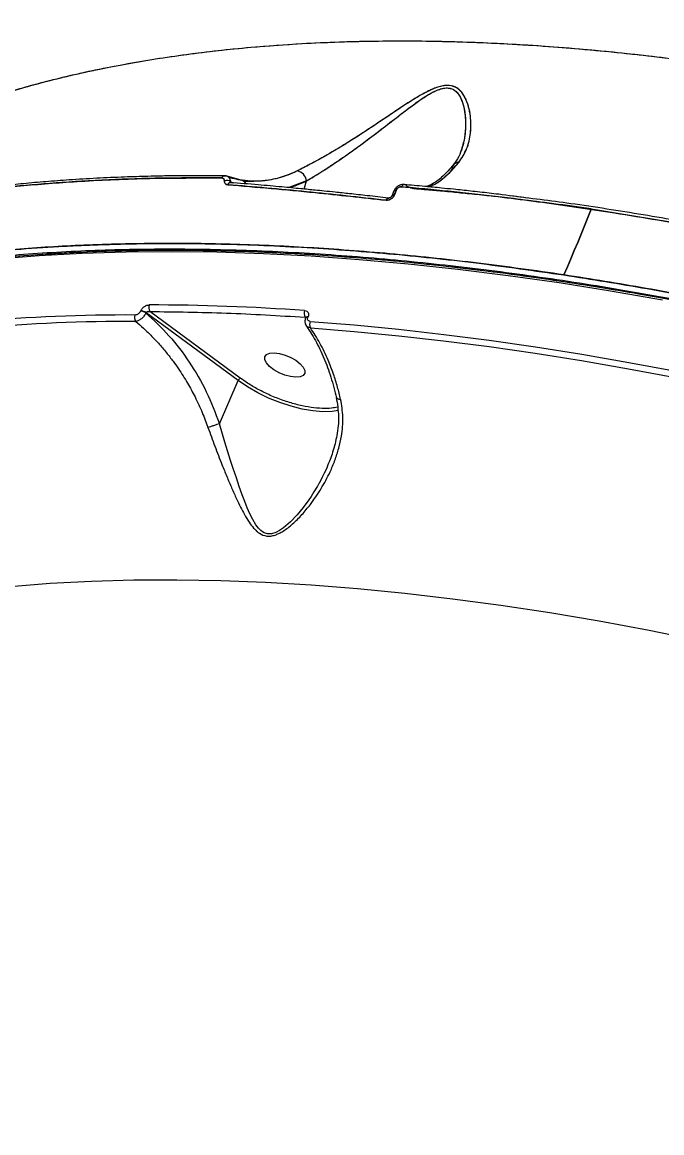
# Model space of a CAD drawing. Header units: millimetres. Extents: x -6234 to 7498, y -6127 to 5103.
# Drawn here: x 4406.2 to 4539.4, y -201.5 to 29.8 of the extents above; entities that cross this region are included whole.
import ezdxf

# ---------------------------------------------------------------- set-up
doc = ezdxf.new("R2010")
doc.units = ezdxf.units.MM
for name, color, linetype in [('DIKOM_ОБЪЕКТ', 7, 'Continuous'), ('DIKOM_РАЗМЕР_ЗОНА', 7, 'Continuous'), ('DIKOM_РАЗМЕР_ОБЪЕКТА', 7, 'Continuous')]:
    doc.layers.add(name, color=color, linetype=linetype)
doc.styles.add('style1', font='arial.ttf', dxfattribs={"width": 0.8})
doc.dimstyles.new('1-50', dxfattribs={"dimtxt": 300, "dimasz": 200, "dimexe": 100, "dimexo": 0, "dimgap": 100, "dimtad": 1, "dimtxsty": 'style1', "dimcen": 200, "dimclrd": 7, "dimclre": 7, "dimclrt": 7, "dimadec": 1, "dimazin": 2, "dimtfac": 1, "dimtmove": 0, "dimatfit": 2, "dimfxl": 0, "dimlwd": 25, "dimlwe": 18, "dimarcsym": 0})

# ---------------------------------------------------------------- blocks, each defined once
blk = doc.blocks.new('*D10')
at = {"layer": 'Defpoints', "color": 0, "transparency": 16777216}
for p in [(5627.97, 903.07), (-3229.39, -1461.51), (5627.97, -5097.58)]:
    blk.add_point(p, dxfattribs=at)
at = {"layer": 'DIKOM_РАЗМЕР_ОБЪЕКТА', "color": 7, "lineweight": 18, "transparency": 16777216}
for p, q in [((5627.97, 903.07), (5627.97, -5197.58)), ((-3229.39, -1461.51), (-3229.39, -5197.58))]:
    blk.add_line(p, q, dxfattribs=at)
at = {"layer": 'DIKOM_РАЗМЕР_ОБЪЕКТА', "color": 7, "lineweight": 25, "transparency": 16777216}
blk.add_line((-3029.39, -5097.58), (5427.97, -5097.58), dxfattribs=at)
at = {"layer": 'DIKOM_РАЗМЕР_ОБЪЕКТА', "color": 7, "transparency": 16777216}
for points in [[(-3029.39, -5064.25), (-3029.39, -5130.92), (-3229.39, -5097.58)], [(5427.97, -5064.25), (5427.97, -5130.92), (5627.97, -5097.58)]]:
    blk.add_solid(points, dxfattribs=at)
at = {"layer": 'DIKOM_РАЗМЕР_ОБЪЕКТА', "color": 7, "lineweight": 40, "transparency": 16777216, "insert": (1488.3, -4844.41), "char_height": 300, "attachment_point": 5, "style": 'style1'}
blk.add_mtext('8850', dxfattribs=at)
blk = doc.blocks.new('*D13')
at = {"layer": 'Defpoints', "color": 0, "transparency": 16777216}
for p in [(7498.07, 1778.2), (-5229.39, -1831.36), (7498.07, -6026.74)]:
    blk.add_point(p, dxfattribs=at)
at = {"layer": 'DIKOM_РАЗМЕР_ЗОНА', "color": 7, "lineweight": 18, "transparency": 16777216}
for p, q in [((7498.07, 1778.2), (7498.07, -6126.74)), ((-5229.39, -1831.36), (-5229.39, -6126.74))]:
    blk.add_line(p, q, dxfattribs=at)
at = {"layer": 'DIKOM_РАЗМЕР_ЗОНА', "color": 7, "lineweight": 25, "transparency": 16777216}
blk.add_line((-5029.39, -6026.74), (7298.07, -6026.74), dxfattribs=at)
at = {"layer": 'DIKOM_РАЗМЕР_ЗОНА', "color": 7, "transparency": 16777216}
for points in [[(-5029.39, -5993.4), (-5029.39, -6060.07), (-5229.39, -6026.74)], [(7298.07, -5993.4), (7298.07, -6060.07), (7498.07, -6026.74)]]:
    blk.add_solid(points, dxfattribs=at)
at = {"layer": 'DIKOM_РАЗМЕР_ЗОНА', "color": 7, "transparency": 16777216, "insert": (1560.69, -5773.56), "char_height": 300, "attachment_point": 5, "style": 'style1'}
blk.add_mtext('12750', dxfattribs=at)

msp = doc.modelspace()

# ---------------------------------------------------------------- linework, layer by layer
at = {"layer": 'DIKOM_ОБЪЕКТ', "color": 7, "linetype": 'Continuous', "lineweight": 15}
for p, q in [((4497.677, 2.923), (4497.685, 2.953)), ((4497.939, 3.885), (4497.94, 3.886)), ((4497.003, 0.451), (4497.099, 0.805)), ((4448.906, -2.264), (4448.306, -2.151)), ((4452.013, -3.129), (4448.908, -2.246)), ((4449.529, -3.305), (4449.718, -3.303)), ((4449.67, -3.399), (4450.064, -3.613)), ((4449.67, -3.399), (4450.133, -3.645)), ((4454.496, -3.312), (4452.013, -3.129)), ((4452.33, -3.308), (4454.469, -3.318)), ((4465.406, -3.238), (4461.609, -4.67)), ((4464.942, -4.938), (4465.406, -3.238)), ((4486.803, -4.099), (4485.821, -4.002)), ((4483.587, -5.421), (4483.271, -6.286)), ((4484.09, -5.236), (4483.774, -6.1)), ((4488.69, -4.811), (4488.466, -4.837)), ((4491.015, -5.083), (4491.111, -5.032)), ((4491.116, -5.032), (4491.045, -5.085)), ((4494.468, -5.39), (4494.465, -5.399)), ((4495.381, -5.493), (4495.386, -5.475)), ((4430.88, -30.351), (4430.908, -30.285)), ((4432.013, -30.68), (4431.984, -30.746)), ((4451.18, -44.813), (4432.013, -30.68)), ((4451.649, -44.316), (4432.829, -30.439)), ((4465.135, -31.617), (4465.255, -31.762)), ((4465.274, -31.718), (4465.254, -31.763)), ((4465.732, -31.599), (4465.752, -31.554)), ((4447.289, -53.799), (4451.18, -44.813)), ((4447.288, -53.801), (4447.289, -53.799))]:
    msp.add_line(p, q, dxfattribs=at)
at = {"layer": 'DIKOM_ОБЪЕКТ', "color": 7, "linetype": 'Continuous', "lineweight": 15, "flags": 128}
for points in [[(4448.457, -2.173), (4448.362, -2.152), (4448.267, -2.155), (4448.172, -2.181), (4448.081, -2.23), (4447.996, -2.3), (4447.918, -2.391), (4447.85, -2.499), (4447.792, -2.623)], [(4447.792, -2.623), (4447.85, -2.499), (4447.918, -2.391), (4447.996, -2.3), (4448.081, -2.23), (4448.172, -2.181), (4448.267, -2.155), (4448.362, -2.152), (4448.457, -2.173)], [(4449.029, -4.027), (4449.101, -3.893), (4449.185, -3.777), (4449.279, -3.684), (4449.381, -3.615), (4449.488, -3.574), (4449.597, -3.559), (4449.704, -3.574), (4449.807, -3.616)], [(4485.214, -4.456), (4485.27, -4.333), (4485.336, -4.224), (4485.409, -4.133), (4485.488, -4.062), (4485.57, -4.012), (4485.655, -3.985), (4485.739, -3.982), (4485.821, -4.002)], [(4485.821, -4.002), (4485.739, -3.982), (4485.655, -3.985), (4485.57, -4.012), (4485.488, -4.062), (4485.409, -4.133), (4485.336, -4.224), (4485.27, -4.333), (4485.214, -4.456)], [(4482.009, -7.257), (4482.077, -7.124), (4482.155, -7.01), (4482.241, -6.917), (4482.332, -6.849), (4482.427, -6.807), (4482.523, -6.792), (4482.593, -6.799)], [(4483.271, -6.286), (4483.298, -6.234), (4483.353, -6.182), (4483.43, -6.142), (4483.528, -6.114), (4483.643, -6.1), (4483.774, -6.1)], [(4483.774, -6.1), (4483.643, -6.1), (4483.528, -6.114), (4483.43, -6.142), (4483.353, -6.182), (4483.298, -6.234), (4483.271, -6.286)], [(4484.09, -5.236), (4483.959, -5.236), (4483.844, -5.25), (4483.746, -5.277), (4483.669, -5.318), (4483.615, -5.369), (4483.587, -5.421)], [(4483.588, -5.421), (4483.615, -5.369), (4483.669, -5.318), (4483.746, -5.277), (4483.844, -5.25), (4483.959, -5.236), (4484.09, -5.236)], [(4519.061, -22.813), (4519.786, -21.125), (4520.507, -19.431), (4521.224, -17.731), (4521.938, -16.026), (4522.647, -14.314), (4523.353, -12.596), (4524.055, -10.873), (4524.754, -9.143)], [(4524.754, -9.143), (4524.055, -10.873), (4523.353, -12.596), (4522.647, -14.314), (4521.938, -16.026), (4521.224, -17.731), (4520.507, -19.431), (4519.786, -21.125), (4519.061, -22.813)], [(4400.976, -19.428), (4409.738, -18.749), (4418.707, -18.269), (4427.876, -17.988), (4437.237, -17.906), (4446.781, -18.025), (4456.502, -18.343), (4466.391, -18.861), (4476.439, -19.577), (4486.638, -20.492), (4496.98, -21.605), (4507.455, -22.914), (4518.055, -24.418), (4528.772, -26.117), (4539.595, -28.009)], [(4465.732, -31.599), (4465.577, -31.599), (4465.446, -31.621), (4465.344, -31.664), (4465.275, -31.728), (4465.254, -31.764)], [(4466.202, -32.488), (4475.356, -33.226), (4484.629, -34.127), (4494.017, -35.188), (4503.512, -36.41), (4513.108, -37.792), (4522.797, -39.332), (4532.575, -41.03), (4542.433, -42.885)], [(4466.251, -33.831), (4475.384, -34.568), (4484.638, -35.467), (4494.004, -36.526), (4503.479, -37.745), (4513.053, -39.124), (4522.722, -40.661), (4532.478, -42.355), (4542.314, -44.205)], [(4464.132, -41.301), (4464.771, -42.024), (4465.1, -42.712), (4465.092, -43.308), (4464.746, -43.766), (4464.093, -44.047), (4463.183, -44.128), (4462.092, -44.004), (4460.907, -43.685), (4459.723, -43.195), (4458.639, -42.576), (4457.741, -41.876), (4457.101, -41.153), (4456.772, -40.465), (4456.78, -39.869), (4457.125, -39.411), (4457.779, -39.13), (4458.689, -39.048), (4459.78, -39.172), (4460.966, -39.492), (4462.148, -39.982), (4463.233, -40.601), (4464.132, -41.301)], [(4472.047, -51.076), (4470.767, -51.259), (4468.863, -51.311), (4466.77, -51.146), (4464.536, -50.767), (4462.214, -50.183), (4459.858, -49.408), (4457.524, -48.459), (4455.264, -47.36), (4453.133, -46.135), (4451.18, -44.813)], [(4469.749, -62.751), (4469.715, -62.836), (4469.441, -63.45), (4469.133, -64.108), (4468.789, -64.808), (4468.406, -65.549), (4467.981, -66.33), (4467.947, -66.391), (4467.694, -66.835), (4466.984, -68.018), (4466.397, -68.934), (4465.902, -69.665), (4464.73, -71.265), (4463.471, -72.792), (4462.111, -74.222), (4460.642, -75.486), (4459.796, -76.054), (4459.019, -76.447), (4458.138, -76.705), (4457.33, -76.721), (4456.613, -76.509), (4456.268, -76.318), (4455.931, -76.07), (4455.41, -75.554), (4454.89, -74.876), (4454.23, -73.779), (4453.635, -72.579), (4453.082, -71.308), (4452.555, -69.983), (4452.036, -68.591), (4451.423, -66.863), (4450.821, -65.098), (4450.18, -63.16), (4449.629, -61.454), (4448.441, -57.666), (4447.288, -53.801), (4447.288, -53.801)], [(4547.336, -99.014), (4536.833, -96.889), (4526.422, -94.955), (4516.112, -93.213), (4505.913, -91.666), (4495.834, -90.314), (4485.886, -89.159), (4476.076, -88.203), (4466.415, -87.445), (4456.911, -86.888), (4447.573, -86.53), (4438.41, -86.373), (4429.43, -86.416), (4420.641, -86.661), (4412.053, -87.105), (4403.672, -87.75)]]:
    msp.add_lwpolyline(points, dxfattribs=at)
at = {"layer": 'DIKOM_ОБЪЕКТ', "color": 7, "linetype": 'Continuous', "lineweight": 15}
for centre, radius, start, end in [((4497.143, -0.783), 1.421, 89.03105, 180.35109), ((4497.161, -0.834), 1.472, 89.78828, 141.20786), ((4463.161, -3.395), 2.251, 4.01755, 82.40284), ((4448.814, -4.529), 1.418, 52.85063, 110.48505), ((4449.618, -4.177), 0.607, 80.06425, 165.68081), ((4451.559, -4.508), 1.444, 28.15659, 87.12579), ((4451.561, -4.501), 1.439, 27.65983, 84.16184), ((4482.614, -7.422), 0.627, 93.07069, 164.75766), ((4433.932, -29.606), 1.383, 156.25244, 217.05318), ((4430.909, -521.913), 492.867, 86.02792, 89.79565), ((4427.778, -378.512), 347.356, 89.67727, 100.60466), ((4431.024, -31.716), 1.404, 156.70309, 214.30108), ((4430.779, -32.374), 2.025, 53.47495, 87.14378), ((4430.808, -32.307), 2.025, 53.46694, 87.14394), ((4466.403, -30.843), 1.486, 155.62586, 211.39622), ((4465.637, -31.997), 0.458, 75.47988, 142.44976), ((4427.911, -379.073), 346.572, 89.67706, 100.60503), ((4467.604, -33.109), 1.534, 156.10784, 208.09938)]:
    msp.add_arc(centre, radius, start, end, dxfattribs=at)
for points, knots in [([(4346.549, -16.048), (4346.816, -15.78), (4347.862, -14.733), (4349.825, -12.933), (4352.48, -10.624), (4355.158, -8.465), (4357.495, -6.697), (4359.456, -5.282), (4361.251, -4.036), (4363.275, -2.689), (4365.594, -1.216), (4368.1, 0.294), (4370.542, 1.69), (4372.253, 2.623), (4373.248, 3.153), (4373.676, 3.378), (4374.068, 3.583), (4374.426, 3.769), (4374.747, 3.935), (4376.355, 4.759), (4379.179, 6.144), (4383.285, 8.005), (4387.425, 9.745), (4391.661, 11.392), (4396.134, 12.995), (4400.252, 14.353), (4404.041, 15.511), (4407.344, 16.459), (4410.619, 17.342), (4413.861, 18.162), (4417.067, 18.923), (4420.232, 19.627), (4425.528, 20.729), (4432.998, 22.081), (4442.74, 23.473), (4452.741, 24.562), (4463.041, 25.346), (4473.687, 25.821), (4485.276, 25.999), (4497.877, 25.802), (4511.655, 25.144), (4525.735, 24.031), (4540.134, 22.496), (4549.985, 21.09), (4554.894, 20.39)], [0, 0, 0, 0, 0.0073531, 0.0288025, 0.0510937, 0.0742268, 0.0932343, 0.1052854, 0.118507, 0.1328984, 0.1490298, 0.1674192, 0.1843827, 0.1979272, 0.2009094, 0.2036576, 0.206171, 0.2084501, 0.2104948, 0.2123048, 0.2390755, 0.2632245, 0.2865216, 0.3117108, 0.3354596, 0.3606935, 0.3781944, 0.3952723, 0.4119265, 0.4281576, 0.4439657, 0.4593513, 0.4743139, 0.5201645, 0.5640704, 0.6060344, 0.6511111, 0.6949212, 0.7374682, 0.7905568, 0.8426052, 0.8947667, 0.9475558, 1, 1, 1, 1]), ([(4346.65, -16.013), (4346.957, -15.685), (4349.398, -13.077), (4354.825, -8.624), (4362.984, -2.696), (4372.101, 2.696), (4382.017, 7.573), (4392.498, 11.81), (4403.452, 15.441), (4414.832, 18.5), (4426.858, 21.055), (4439.535, 23.099), (4453.331, 24.671), (4468.247, 25.683), (4484.272, 26.049), (4500.833, 25.736), (4517.931, 24.739), (4535.566, 23.054), (4553.686, 20.675), (4572.197, 17.611), (4591.003, 13.876), (4610.066, 9.484), (4629.348, 4.444), (4648.746, -1.214), (4668.158, -7.453), (4687.525, -14.239), (4706.846, -21.567), (4726.125, -29.43), (4745.633, -37.953), (4765.243, -47.108), (4784.818, -56.86), (4803.981, -67.013), (4822.715, -77.569), (4841.077, -88.497), (4852.886, -96.071), (4858.808, -99.87)], [0, 0, 0, 0, 0.0043082, 0.0342233, 0.0642477, 0.0944593, 0.124623, 0.154608, 0.1827887, 0.2109478, 0.2391513, 0.2674669, 0.2959496, 0.3276262, 0.3591225, 0.3905362, 0.4219627, 0.4534994, 0.4852408, 0.5169668, 0.5485999, 0.5802399, 0.6119859, 0.6437291, 0.6752733, 0.7067144, 0.7381464, 0.7696623, 0.8013557, 0.8346689, 0.8677698, 0.9007488, 0.9337104, 0.9667586, 1, 1, 1, 1]), ([(4497.167, 0.638), (4497.769, 1.548), (4498.976, 3.371), (4499.703, 6.665), (4499.727, 9.689), (4499.247, 12.258), (4498.591, 14.038), (4497.655, 15.449), (4496.478, 16.417), (4494.693, 16.811), (4492.497, 16.297), (4490.276, 15.252), (4488.13, 14.006), (4485.347, 12.231), (4481.943, 9.931), (4477.931, 7.244), (4473.988, 4.71), (4470.179, 2.412), (4466.537, 0.376), (4464.483, -0.652), (4463.458, -1.164)], [0, 0, 0, 0, 0.0824393, 0.1650744, 0.2483375, 0.2953043, 0.3427924, 0.374606, 0.4067805, 0.4391037, 0.4755142, 0.5112595, 0.5467994, 0.5822351, 0.6524417, 0.722602, 0.7920305, 0.861424, 0.9308264, 1, 1, 1, 1]), ([(4497.167, 0.638), (4497.641, 1.32), (4498.589, 2.682), (4499.284, 4.801), (4499.629, 6.766), (4499.719, 8.516), (4499.624, 10.027), (4499.435, 11.241), (4499.229, 12.143), (4498.95, 13.049), (4498.587, 13.933), (4498.122, 14.76), (4497.599, 15.438), (4497.02, 15.964), (4496.159, 16.49), (4495.062, 16.725), (4493.805, 16.591), (4492.841, 16.342), (4491.846, 15.971), (4490.375, 15.297), (4488.377, 14.164), (4485.921, 12.599), (4483.064, 10.692), (4479.857, 8.527), (4476.669, 6.427), (4473.916, 4.682), (4471.624, 3.282), (4469.014, 1.755), (4466.174, 0.19), (4464.343, -0.723), (4463.458, -1.164)], [0, 0, 0, 0, 0.0626388, 0.1251418, 0.1669125, 0.2090986, 0.2502826, 0.2723935, 0.2932905, 0.3130229, 0.3362174, 0.3571308, 0.3759405, 0.3923889, 0.4074812, 0.4388518, 0.4541578, 0.4704577, 0.4855614, 0.5021088, 0.5418238, 0.5843143, 0.6265881, 0.6887645, 0.7511029, 0.7941424, 0.8355485, 0.8754349, 0.9398599, 1, 1, 1, 1]), ([(4465.406, -3.238), (4466.385, -2.655), (4468.355, -1.484), (4471.787, 0.762), (4475.366, 3.269), (4479.057, 6.008), (4482.798, 8.893), (4486.039, 11.413), (4488.773, 13.422), (4490.833, 14.783), (4492.783, 15.791), (4494.609, 16.27), (4496.144, 15.883), (4497.13, 14.878), (4497.886, 13.413), (4498.37, 11.555), (4498.638, 8.867), (4498.511, 5.906), (4497.875, 3.876), (4497.595, 2.981)], [0, 0, 0, 0, 0.0773615, 0.1555895, 0.2341166, 0.3127739, 0.3921243, 0.4710496, 0.5152203, 0.5587857, 0.5925325, 0.6256632, 0.6586833, 0.6925543, 0.7270321, 0.7795516, 0.8321481, 0.9260948, 1, 1, 1, 1]), ([(4465.406, -3.238), (4465.97, -2.905), (4467.104, -2.237), (4469.017, -1.043), (4470.846, 0.15), (4472.58, 1.324), (4474.133, 2.408), (4475.744, 3.563), (4477.291, 4.698), (4478.938, 5.933), (4480.576, 7.18), (4482.287, 8.501), (4484.137, 9.934), (4486.192, 11.518), (4488.461, 13.202), (4490.307, 14.446), (4491.707, 15.236), (4492.652, 15.682), (4493.598, 16.009), (4494.521, 16.161), (4495.218, 16.103), (4495.724, 15.948), (4496.172, 15.732), (4496.661, 15.355), (4497.369, 14.507), (4497.987, 13.107), (4498.409, 11.243), (4498.559, 9.605), (4498.57, 8.276), (4498.514, 7.121), (4498.384, 5.954), (4498.178, 4.844), (4497.948, 3.853), (4497.738, 3.264), (4497.625, 2.946)], [0, 0, 0, 0, 0.0455185, 0.0915953, 0.1385521, 0.1721449, 0.2079209, 0.2408222, 0.276851, 0.3074113, 0.3460737, 0.380813, 0.4154583, 0.4621715, 0.5086191, 0.5541086, 0.5713981, 0.5888577, 0.6072471, 0.6240207, 0.6412899, 0.6501341, 0.6592684, 0.6757956, 0.6943455, 0.7401171, 0.7869101, 0.8338687, 0.8610088, 0.8859842, 0.9208465, 0.9504448, 0.9732259, 1, 1, 1, 1]), ([(4497.869, 3.7), (4497.657, 3.056), (4497.212, 1.702), (4496.442, 0.663), (4496.038, 0.119)], [0, 0, 0, 0, 0.4758828, 1, 1, 1, 1]), ([(4496.038, 0.119), (4495.302, -0.708), (4493.828, -2.362), (4491.954, -3.819), (4490.91, -4.246), (4490.467, -4.427)], [0, 0, 0, 0, 0.3653198, 0.7304321, 1, 1, 1, 1]), ([(4490.69, -4.448), (4491.072, -4.335), (4492.285, -3.974), (4494.459, -2.409), (4496.263, -0.379), (4497.167, 0.638)], [0, 0, 0, 0, 0.1869239, 0.5928332, 1, 1, 1, 1]), ([(4490.85, -4.464), (4490.947, -4.434), (4491.547, -4.255), (4492.628, -3.647), (4494.141, -2.55), (4495.637, -1.166), (4496.669, 0.051), (4497.167, 0.638)], [0, 0, 0, 0, 0.048879, 0.3013107, 0.5226038, 0.7698665, 1, 1, 1, 1]), ([(4448.21, -2.167), (4446.426, -2.154), (4443.16, -2.13), (4438.77, -2.16), (4435.286, -2.212), (4432.46, -2.275), (4429.975, -2.346), (4426.403, -2.469), (4421.707, -2.679), (4416.242, -3.007), (4411.156, -3.384), (4406.581, -3.786), (4402.923, -4.154), (4399.872, -4.491), (4397.022, -4.828), (4393.441, -5.289), (4389.145, -5.893), (4386.092, -6.386), (4384.441, -6.653)], [0, 0, 0, 0, 0.07782254, 0.14247589, 0.19401202, 0.23303219, 0.26921713, 0.30608203, 0.39504681, 0.4843596, 0.56013813, 0.63478283, 0.70284893, 0.73712323, 0.78379137, 0.84312922, 0.91517766, 1, 1, 1, 1]), ([(4448.457, -2.173), (4448.617, -2.178), (4448.778, -2.182), (4448.898, -2.262), (4448.9, -2.263)], [0, 0, 0, 0, 0.986059, 1, 1, 1, 1]), ([(4449.67, -3.399), (4449.636, -3.213), (4449.566, -2.84), (4449.262, -2.456), (4448.883, -2.223), (4448.6, -2.19), (4448.457, -2.173)], [0, 0, 0, 0, 0.2761031, 0.5543452, 0.7761387, 1, 1, 1, 1]), ([(4463.458, -1.164), (4462.814, -1.458), (4461.515, -2.05), (4459.527, -2.682), (4457.223, -3.176), (4454.57, -3.413), (4452.626, -3.183), (4451.631, -3.066)], [0, 0, 0, 0, 0.1645053, 0.3320652, 0.5022248, 0.745376, 1, 1, 1, 1]), ([(4463.458, -1.164), (4462.358, -1.643), (4460.165, -2.596), (4457.067, -3.21), (4454.385, -3.386), (4452.832, -3.197), (4452.136, -3.113)], [0, 0, 0, 0, 0.2929825, 0.5840841, 0.8138567, 1, 1, 1, 1]), ([(4447.792, -2.623), (4444.085, -2.609), (4436.57, -2.58), (4425.487, -2.901), (4414.726, -3.49), (4404.277, -4.377), (4394.064, -5.529), (4387.412, -6.566), (4384.021, -7.094)], [0, 0, 0, 0, 0.1622321, 0.3289006, 0.5000015, 0.6599912, 0.8266582, 1, 1, 1, 1]), ([(4384.021, -7.094), (4387.683, -6.527), (4394.997, -5.393), (4406.485, -4.149), (4419.035, -3.196), (4432.735, -2.604), (4442.769, -2.617), (4447.792, -2.623)], [0, 0, 0, 0, 0.1870183, 0.3735543, 0.5598967, 0.7796476, 1, 1, 1, 1]), ([(4448.318, -3.201), (4448.312, -3.121), (4448.301, -2.963), (4448.193, -2.779), (4448.025, -2.651), (4447.87, -2.632), (4447.792, -2.623)], [0, 0, 0, 0, 0.25084528, 0.50078009, 0.75014529, 1, 1, 1, 1]), ([(4447.792, -2.623), (4447.878, -2.635), (4448.05, -2.658), (4448.267, -2.843), (4448.298, -3.065), (4448.318, -3.201)], [0, 0, 0, 0, 0.28069906, 0.56128936, 1, 1, 1, 1]), ([(4449.029, -4.027), (4448.925, -4.008), (4448.715, -3.97), (4448.488, -3.787), (4448.34, -3.53), (4448.325, -3.311), (4448.318, -3.201)], [0, 0, 0, 0, 0.249476, 0.4992244, 0.7491969, 1, 1, 1, 1]), ([(4448.318, -3.201), (4448.328, -3.322), (4448.348, -3.566), (4448.561, -3.902), (4448.852, -3.979), (4449.029, -4.027)], [0, 0, 0, 0, 0.2810116, 0.5616184, 1, 1, 1, 1]), ([(4482.009, -7.257), (4476.43, -6.639), (4465.145, -5.389), (4454.442, -4.484), (4449.029, -4.027)], [0, 0, 0, 0, 0.494358, 1, 1, 1, 1]), ([(4449.029, -4.027), (4455.029, -4.537), (4465.744, -5.448), (4477.039, -6.705), (4482.009, -7.257)], [0, 0, 0, 0, 0.5599618, 1, 1, 1, 1]), ([(4451.631, -3.066), (4451.086, -2.952), (4450.268, -2.781), (4449.458, -2.555), (4449.22, -2.456), (4449.22, -2.456)], [0, 0, 0, 0, 0.6664074, 0.9993304, 1, 1, 1, 1]), ([(4482.457, -6.799), (4480.994, -6.633), (4478.293, -6.325), (4474.615, -5.926), (4471.621, -5.609), (4469.245, -5.365), (4466.871, -5.126), (4463.942, -4.839), (4459.973, -4.464), (4455.034, -4.02), (4451.465, -3.727), (4449.515, -3.567)], [0, 0, 0, 0, 0.1290816, 0.2383436, 0.3278325, 0.3975682, 0.4524944, 0.5428473, 0.6641854, 0.8165499, 1, 1, 1, 1]), ([(4449.694, -3.574), (4449.681, -3.563), (4449.634, -3.523), (4449.655, -3.451), (4449.67, -3.399)], [0, 0, 0, 0, 0.2794759, 1, 1, 1, 1]), ([(4449.694, -3.574), (4449.683, -3.566), (4449.655, -3.545), (4449.645, -3.485), (4449.661, -3.43), (4449.67, -3.399)], [0, 0, 0, 0, 0.2176957, 0.5639831, 1, 1, 1, 1]), ([(4461.696, -4.629), (4462.031, -4.545), (4463.278, -4.233), (4464.507, -3.658), (4465.406, -3.238)], [0, 0, 0, 0, 0.2691458, 1, 1, 1, 1]), ([(4485.703, -3.98), (4485.48, -3.988), (4485.035, -4.003), (4484.393, -4.33), (4483.869, -4.819), (4483.68, -5.222), (4483.587, -5.421)], [0, 0, 0, 0, 0.2549632, 0.5083833, 0.757277, 1, 1, 1, 1]), ([(4485.214, -4.456), (4485.102, -4.459), (4484.934, -4.463), (4484.703, -4.555), (4484.539, -4.651), (4484.39, -4.774), (4484.217, -4.963), (4484.141, -5.127), (4484.09, -5.236)], [0, 0, 0, 0, 0.2499225, 0.3752366, 0.5002919, 0.6246392, 0.7505005, 1, 1, 1, 1]), ([(4484.09, -5.236), (4484.148, -5.114), (4484.265, -4.871), (4484.584, -4.605), (4484.919, -4.461), (4485.115, -4.458), (4485.214, -4.456)], [0, 0, 0, 0, 0.279177, 0.5578465, 0.778331, 1, 1, 1, 1]), ([(4524.754, -9.143), (4518.071, -8.189), (4504.652, -6.272), (4491.71, -5.063), (4485.214, -4.456)], [0, 0, 0, 0, 0.49801223, 1, 1, 1, 1]), ([(4485.214, -4.456), (4490.049, -4.902), (4499.707, -5.793), (4514.535, -7.628), (4530.473, -9.965), (4547.587, -12.88), (4559.829, -15.377), (4565.959, -16.628)], [0, 0, 0, 0, 0.18705614, 0.37357763, 0.55988701, 0.77961473, 1, 1, 1, 1]), ([(4511.423, -6.827), (4509.429, -6.543), (4506.767, -6.164), (4503.5, -5.789), (4501.555, -5.565), (4499.676, -5.358), (4497.864, -5.163), (4495.835, -4.95), (4493.228, -4.687), (4489.727, -4.352), (4487.093, -4.123), (4485.617, -3.995)], [0, 0, 0, 0, 0.2264084, 0.3022284, 0.3780484, 0.4516369, 0.5204475, 0.5888716, 0.688442, 0.8254463, 1, 1, 1, 1]), ([(4486.083, -4.14), (4486.277, -4.249), (4486.807, -4.546), (4487.554, -4.786), (4488.124, -4.815), (4488.323, -4.825)], [0, 0, 0, 0, 0.2721787, 0.7473448, 1, 1, 1, 1]), ([(4483.774, -6.1), (4483.738, -6.184), (4483.667, -6.353), (4483.499, -6.592), (4483.295, -6.808), (4483.057, -6.99), (4482.799, -7.13), (4482.439, -7.26), (4482.181, -7.258), (4482.009, -7.257)], [0, 0, 0, 0, 0.12588798, 0.25036568, 0.37545694, 0.50035276, 0.62477441, 0.75041433, 1, 1, 1, 1]), ([(4482.009, -7.257), (4482.203, -7.255), (4482.59, -7.251), (4483.151, -6.951), (4483.566, -6.543), (4483.705, -6.247), (4483.774, -6.1)], [0, 0, 0, 0, 0.280797, 0.5603061, 0.7799994, 1, 1, 1, 1]), ([(4483.271, -6.286), (4483.255, -6.322), (4483.225, -6.393), (4483.151, -6.499), (4483.06, -6.595), (4482.956, -6.676), (4482.846, -6.738), (4482.737, -6.778), (4482.635, -6.798), (4482.579, -6.794), (4482.55, -6.793)], [0, 0, 0, 0, 0.1287508, 0.2537286, 0.3749886, 0.4956216, 0.6164364, 0.7402897, 0.8680461, 1, 1, 1, 1]), ([(4483.774, -6.1), (4483.833, -5.938), (4483.938, -5.651), (4484.044, -5.363), (4484.09, -5.236)], [0, 0, 0, 0, 0.5599631, 1, 1, 1, 1]), ([(4488.32, -4.862), (4489.056, -4.92), (4490.845, -5.062), (4493.353, -5.286), (4495.691, -5.502), (4497.588, -5.685), (4500.145, -5.94), (4503.73, -6.317), (4508.924, -6.904), (4515.32, -7.697), (4520.79, -8.418), (4524.065, -8.91), (4524.734, -9.01)], [0, 0, 0, 0, 0.0631581, 0.1534255, 0.2131037, 0.2609717, 0.3129436, 0.4272871, 0.5593694, 0.7402025, 0.9469697, 1, 1, 1, 1]), ([(4566.448, -16.155), (4561.249, -15.088), (4550.866, -12.956), (4535.547, -10.26), (4521.161, -7.989), (4512.04, -6.861), (4507.845, -6.342)], [0, 0, 0, 0, 0.260309, 0.5198773, 0.7791496, 1, 1, 1, 1]), ([(4565.959, -16.628), (4558.976, -15.203), (4545.063, -12.363), (4531.506, -10.214), (4524.754, -9.143)], [0, 0, 0, 0, 0.5019842, 1, 1, 1, 1]), ([(4270.136, -88.82), (4270.745, -87.329), (4272.125, -83.949), (4274.814, -78.81), (4278.2, -73.307), (4282.071, -68.032), (4286.381, -62.997), (4290.901, -58.419), (4294.374, -55.337), (4296.43, -53.635), (4297.087, -53.1), (4297.753, -52.567), (4298.428, -52.035), (4299.112, -51.505), (4301.514, -49.671), (4305.666, -46.737), (4311.717, -42.983), (4317.643, -39.724), (4323.357, -36.914), (4328.783, -34.508), (4333.851, -32.465), (4338.5, -30.747), (4342.681, -29.32), (4346.197, -28.201), (4349.063, -27.34), (4351.243, -26.713), (4352.743, -26.297), (4353.572, -26.072), (4353.893, -25.985), (4354.025, -25.95), (4354.082, -25.935), (4354.106, -25.928), (4354.117, -25.925), (4354.122, -25.924), (4354.124, -25.923), (4357.838, -25.023), (4364.393, -23.299), (4375.217, -21.204), (4385.857, -19.52), (4396.079, -18.28), (4405.759, -17.398), (4412.725, -16.941), (4417.366, -16.709), (4419.711, -16.605), (4422.043, -16.516), (4424.361, -16.44), (4426.665, -16.378), (4433.938, -16.223), (4446.345, -16.24), (4464.229, -16.936), (4482.337, -18.279), (4500.561, -20.179), (4512.932, -21.94), (4519.061, -22.813)], [0, 0, 0, 0, 0.0253071, 0.0573863, 0.0909637, 0.126039, 0.1581447, 0.1914107, 0.2216446, 0.2256704, 0.2297118, 0.2337685, 0.2378405, 0.2419283, 0.2460311, 0.2805238, 0.3125566, 0.3421298, 0.3692433, 0.3938971, 0.416091, 0.4358247, 0.453099, 0.4679129, 0.4784558, 0.4872628, 0.4935771, 0.4959294, 0.4968819, 0.4972852, 0.4974595, 0.4975356, 0.4975689, 0.4975836, 0.4975901, 0.4975953, 0.5374304, 0.5757582, 0.6125786, 0.6478918, 0.6777209, 0.7063824, 0.7136964, 0.7209304, 0.7280841, 0.7351578, 0.7421515, 0.749065, 0.8010229, 0.8520952, 0.9022821, 0.9515838, 1, 1, 1, 1]), ([(4905.222, -185.536), (4900.2, -181.832), (4890.174, -174.438), (4874.45, -163.606), (4858.311, -153.017), (4841.729, -142.697), (4824.716, -132.64), (4807.605, -123.036), (4790.424, -113.871), (4773.261, -105.165), (4755.865, -96.783), (4738.325, -88.765), (4720.307, -80.961), (4701.799, -73.394), (4682.795, -66.093), (4663.654, -59.209), (4644.449, -52.774), (4625.285, -46.823), (4606.626, -41.489), (4588.495, -36.741), (4570.88, -32.547), (4553.42, -28.809), (4536.114, -25.533), (4518.667, -22.674), (4501.193, -20.287), (4483.805, -18.417), (4466.886, -17.11), (4450.431, -16.36), (4434.443, -16.17), (4419.221, -16.535), (4404.78, -17.423), (4391.161, -18.798), (4378.147, -20.665), (4365.763, -23.016), (4353.77, -25.904), (4342.205, -29.362), (4331.125, -33.431), (4320.784, -38.04), (4311.244, -43.167), (4302.554, -48.781), (4294.882, -54.744), (4288.169, -61.02), (4282.349, -67.577), (4277.332, -74.558), (4273.499, -81.011), (4271.689, -85.286), (4270.981, -86.96)], [0, 0, 0, 0, 0.0236888, 0.0472875, 0.0707666, 0.0941835, 0.1175935, 0.1410514, 0.1632644, 0.1856013, 0.2078607, 0.230009, 0.2520943, 0.2755011, 0.2989446, 0.3224811, 0.3461601, 0.3697779, 0.3932693, 0.4153537, 0.4374228, 0.459523, 0.4817013, 0.5040056, 0.5276569, 0.5511696, 0.5746011, 0.5980073, 0.6214432, 0.6449647, 0.6672726, 0.6895733, 0.7117491, 0.7338481, 0.7559172, 0.7793422, 0.8028415, 0.8264719, 0.8501419, 0.8736691, 0.8971077, 0.9191766, 0.9412629, 0.9634133, 0.9856755, 1, 1, 1, 1]), ([(4728.95, -86.067), (4725.388, -84.539), (4720.364, -82.383), (4712.881, -79.274), (4706.429, -76.64), (4698.703, -73.564), (4690.555, -70.402), (4681.988, -67.172), (4673.12, -63.928), (4664.019, -60.704), (4654.737, -57.525), (4645.316, -54.411), (4635.787, -51.378), (4626.177, -48.436), (4616.507, -45.597), (4606.797, -42.869), (4597.064, -40.258), (4587.322, -37.77), (4577.584, -35.41), (4567.864, -33.184), (4558.172, -31.094), (4548.519, -29.144), (4538.915, -27.337), (4529.37, -25.675), (4519.893, -24.161), (4510.493, -22.798), (4501.178, -21.586), (4491.956, -20.527), (4482.835, -19.623), (4473.823, -18.874), (4464.926, -18.281), (4456.153, -17.846), (4447.509, -17.569), (4439.001, -17.449), (4430.635, -17.488), (4422.419, -17.685), (4414.357, -18.041), (4406.455, -18.554), (4398.718, -19.225), (4391.153, -20.054), (4383.764, -21.04), (4376.555, -22.182), (4369.532, -23.48), (4362.699, -24.932), (4356.06, -26.539), (4349.62, -28.299), (4343.381, -30.212), (4337.348, -32.276), (4331.524, -34.491), (4325.913, -36.856), (4320.517, -39.371), (4315.34, -42.034), (4310.385, -44.846), (4305.654, -47.806), (4301.153, -50.915), (4296.875, -54.168), (4292.86, -57.584), (4290.216, -59.97), (4288.983, -61.254), (4288.932, -61.308)], [0, 0, 0, 0, 0.0198332, 0.0279779, 0.0414873, 0.0555318, 0.0706097, 0.0863533, 0.1026135, 0.1192722, 0.1362449, 0.1534689, 0.1708977, 0.1884942, 0.2062304, 0.2240835, 0.2420357, 0.2600716, 0.2781794, 0.2963485, 0.3145706, 0.3328379, 0.3511443, 0.3694841, 0.3878526, 0.4062462, 0.4246606, 0.4430928, 0.4615402, 0.4799997, 0.4984697, 0.5169482, 0.5354331, 0.5539228, 0.5724165, 0.5909126, 0.6094103, 0.627909, 0.646408, 0.664907, 0.6834055, 0.701904, 0.7204026, 0.7389017, 0.7574025, 0.7759056, 0.7944131, 0.8129263, 0.8314478, 0.8499804, 0.8685275, 0.8870926, 0.9056808, 0.924297, 0.9429473, 0.9616388, 0.9803788, 0.999176, 1, 1, 1, 1]), ([(4353.26, -27.653), (4353.665, -27.531), (4357.98, -26.238), (4366.861, -24.254), (4379.971, -21.772), (4393.858, -19.885), (4408.388, -18.541), (4423.508, -17.766), (4438.829, -17.559), (4454.286, -17.88), (4469.848, -18.69), (4485.823, -19.995), (4502.214, -21.799), (4519.321, -24.15), (4537.077, -27.073), (4555.405, -30.585), (4573.907, -34.613), (4592.582, -39.155), (4611.432, -44.211), (4630.091, -49.677), (4648.502, -55.51), (4666.566, -61.652), (4684.551, -68.183), (4702.413, -75.083), (4720.512, -82.497), (4738.846, -90.446), (4757.384, -98.98), (4773.07, -106.539), (4782.445, -111.386), (4785.801, -113.121)], [0, 0, 0, 0, 0.0041121, 0.0437857, 0.0835218, 0.1234157, 0.1635505, 0.2035824, 0.2433995, 0.2808319, 0.3182385, 0.3556977, 0.3932888, 0.4310942, 0.4711822, 0.5110356, 0.5507511, 0.5904236, 0.6301469, 0.6700152, 0.7078266, 0.7456255, 0.7832126, 0.8206697, 0.8580758, 0.8977809, 0.9376114, 0.9776641, 1, 1, 1, 1]), ([(4353.263, -27.652), (4353.607, -27.547), (4358.128, -26.169), (4367.601, -24.093), (4381.722, -21.478), (4396.719, -19.557), (4412.438, -18.259), (4428.805, -17.616), (4445.737, -17.618), (4463.209, -18.263), (4481.221, -19.549), (4499.763, -21.478), (4518.779, -24.051), (4538.173, -27.257), (4557.843, -31.076), (4577.723, -35.491), (4597.794, -40.494), (4618.062, -46.088), (4638.498, -52.268), (4659.019, -59.015), (4679.488, -66.283), (4699.84, -74.042), (4720.054, -82.288), (4740.115, -90.999), (4759.961, -100.201), (4775.21, -107.586), (4783.714, -112.031), (4785.8, -113.122)], [0, 0, 0, 0, 0.0035053, 0.046112, 0.0886905, 0.1314929, 0.1744411, 0.2173046, 0.2598779, 0.302423, 0.3450376, 0.3877427, 0.4306614, 0.473586, 0.5162944, 0.5589105, 0.6014541, 0.6440273, 0.6868844, 0.7298341, 0.7726397, 0.8152201, 0.8578296, 0.9005275, 0.9431967, 0.9860622, 1, 1, 1, 1]), ([(4519.061, -22.813), (4524.826, -23.726), (4536.453, -25.568), (4554.393, -29.005), (4570.712, -32.523), (4585.271, -35.978), (4594.785, -38.395), (4601.258, -40.108), (4604.622, -41.014), (4607.999, -41.938), (4611.39, -42.88), (4614.792, -43.841), (4621.193, -45.677), (4630.807, -48.533), (4643.848, -52.621), (4657.514, -57.138), (4671.182, -61.899), (4684.79, -66.878), (4697.71, -71.826), (4706.668, -75.406), (4711.541, -77.396), (4712.76, -77.896), (4713.982, -78.399), (4715.207, -78.906), (4716.435, -79.415), (4717.666, -79.928), (4718.9, -80.444), (4720.751, -81.221), (4723.542, -82.4), (4727.589, -84.13), (4732.613, -86.309), (4738.611, -88.954), (4745.577, -92.087), (4753.484, -95.726), (4762.315, -99.893), (4771.065, -104.138), (4779.585, -108.38), (4787.732, -112.533), (4794.165, -115.894), (4798.767, -118.338), (4801.415, -119.756), (4804.098, -121.204), (4806.817, -122.683), (4809.57, -124.192), (4812.358, -125.734), (4815.179, -127.306), (4822.131, -131.216), (4832.892, -137.431), (4847.031, -145.968), (4860.3, -154.328), (4872.72, -162.478), (4884.304, -170.391), (4895.104, -178.035), (4901.905, -183.077), (4905.222, -185.536)], [0, 0, 0, 0, 0.0448231, 0.090408, 0.1367551, 0.1677634, 0.1991032, 0.2073667, 0.2156524, 0.2239614, 0.232293, 0.2406473, 0.2490247, 0.279393, 0.3112483, 0.3445917, 0.379422, 0.4113033, 0.4443368, 0.4743595, 0.4773561, 0.4803617, 0.4833757, 0.4863983, 0.4894298, 0.4924694, 0.4955182, 0.498575, 0.5062016, 0.5162332, 0.5286691, 0.543639, 0.5610517, 0.5809083, 0.6032078, 0.627951, 0.6476492, 0.6686614, 0.6909874, 0.6978165, 0.7047596, 0.7118169, 0.7189882, 0.7262733, 0.7336727, 0.7411861, 0.7488138, 0.7894229, 0.8284571, 0.8659163, 0.9017997, 0.9361085, 0.9688418, 1, 1, 1, 1]), ([(4430.908, -30.285), (4430.949, -30.202), (4431.031, -30.035), (4431.21, -29.797), (4431.421, -29.58), (4431.736, -29.332), (4432.176, -29.1), (4432.503, -29.066), (4432.667, -29.049)], [0, 0, 0, 0, 0.1252574, 0.2510098, 0.3755039, 0.501254, 0.7504758, 1, 1, 1, 1]), ([(4430.88, -30.351), (4430.853, -30.406), (4430.8, -30.514), (4430.683, -30.67), (4430.547, -30.813), (4430.341, -30.975), (4430.054, -31.127), (4429.841, -31.149), (4429.735, -31.161)], [0, 0, 0, 0, 0.12569259, 0.2511319, 0.37582945, 0.50139888, 0.75056768, 1, 1, 1, 1]), ([(4431.984, -30.746), (4431.862, -30.961), (4431.618, -31.388), (4431.046, -31.952), (4430.426, -32.367), (4430.051, -32.461), (4429.865, -32.507)], [0, 0, 0, 0, 0.25374, 0.50548, 0.7541382, 1, 1, 1, 1]), ([(4431.984, -30.746), (4433.626, -32.27), (4436.91, -35.317), (4441.116, -40.905), (4444.725, -47.051), (4446.435, -51.55), (4447.289, -53.799)], [0, 0, 0, 0, 0.24965437, 0.49949213, 0.74980779, 1, 1, 1, 1]), ([(4432.013, -30.68), (4432.028, -30.653), (4432.059, -30.595), (4432.141, -30.523), (4432.247, -30.463), (4432.403, -30.412), (4432.606, -30.394), (4432.755, -30.424), (4432.829, -30.439)], [0, 0, 0, 0, 0.11015345, 0.22813856, 0.35737098, 0.50090409, 0.75018355, 1, 1, 1, 1]), ([(4432.829, -30.439), (4438.096, -30.498), (4448.63, -30.616), (4459.633, -31.283), (4465.135, -31.617)], [0, 0, 0, 0, 0.4999994, 1, 1, 1, 1]), ([(4465.05, -30.23), (4465.204, -30.259), (4465.512, -30.319), (4465.797, -30.633), (4465.907, -31.062), (4465.804, -31.39), (4465.752, -31.554)], [0, 0, 0, 0, 0.2499849, 0.4997776, 0.7494521, 1, 1, 1, 1]), ([(4465.254, -31.764), (4465.205, -31.902), (4465.107, -32.182), (4465.089, -32.62), (4465.169, -33.042), (4465.307, -33.277), (4465.377, -33.395)], [0, 0, 0, 0, 0.2420934, 0.4915278, 0.7451251, 1, 1, 1, 1]), ([(4465.135, -31.617), (4465.172, -31.624), (4465.238, -31.636), (4465.311, -31.677), (4465.338, -31.714), (4465.349, -31.729)], [0, 0, 0, 0, 0.4187083, 0.7623298, 1, 1, 1, 1]), ([(4466.202, -32.488), (4466.099, -32.467), (4465.893, -32.427), (4465.702, -32.216), (4465.63, -31.928), (4465.698, -31.709), (4465.732, -31.599)], [0, 0, 0, 0, 0.2499572, 0.4999215, 0.7492384, 1, 1, 1, 1]), ([(4429.865, -32.507), (4430.411, -32.975), (4431.28, -33.717), (4432.861, -35.214), (4434.475, -36.884), (4436.202, -38.902), (4437.581, -40.684), (4439.073, -42.784), (4440.63, -45.246), (4442.288, -48.303), (4443.725, -51.383), (4444.526, -53.553), (4444.912, -54.601)], [0, 0, 0, 0, 0.08345367, 0.1325777, 0.24992198, 0.34736786, 0.43103779, 0.5009595, 0.63234875, 0.75055636, 0.87952218, 1, 1, 1, 1]), ([(4465.301, -33.288), (4465.982, -34.321), (4467.351, -36.397), (4469.086, -40.063), (4470.583, -44.056), (4471.321, -46.973), (4471.69, -48.434)], [0, 0, 0, 0, 0.24878189, 0.49990246, 0.74941222, 1, 1, 1, 1]), ([(4466.251, -33.831), (4466.042, -33.799), (4465.675, -33.742), (4465.484, -33.49), (4465.403, -33.382)], [0, 0, 0, 0, 0.5709987, 1, 1, 1, 1]), ([(4472.55, -48.703), (4472.342, -47.86), (4471.9, -46.063), (4471.036, -43.334), (4469.84, -40.216), (4468.272, -36.918), (4466.925, -34.86), (4466.251, -33.831)], [0, 0, 0, 0, 0.1471456, 0.3139249, 0.5003276, 0.7501652, 1, 1, 1, 1]), ([(4451.649, -44.316), (4451.609, -44.333), (4451.527, -44.368), (4451.39, -44.491), (4451.264, -44.647), (4451.208, -44.758), (4451.18, -44.813)], [0, 0, 0, 0, 0.249913, 0.500009, 0.7499997, 1, 1, 1, 1]), ([(4471.869, -50.361), (4471.472, -50.44), (4470.517, -50.627), (4468.664, -50.648), (4466.386, -50.447), (4463.862, -49.962), (4461.209, -49.209), (4458.545, -48.214), (4456.002, -47.027), (4453.662, -45.721), (4452.31, -44.777), (4451.649, -44.316)], [0, 0, 0, 0, 0.0781246, 0.1873543, 0.3015742, 0.4193738, 0.5390643, 0.6587525, 0.7765586, 0.890776, 1, 1, 1, 1]), ([(4471.626, -48.326), (4471.846, -49.643), (4472.285, -52.26), (4471.852, -56.117), (4471.005, -59.627), (4470.148, -61.764), (4469.746, -62.764)], [0, 0, 0, 0, 0.2734495, 0.5433583, 0.7861415, 1, 1, 1, 1]), ([(4471.673, -48.324), (4471.685, -48.364), (4471.713, -48.457), (4471.881, -48.574), (4472.157, -48.669), (4472.418, -48.691), (4472.55, -48.703)], [0, 0, 0, 0, 0.1883515, 0.4499913, 0.7240908, 1, 1, 1, 1]), ([(4444.912, -54.601), (4445.382, -55.909), (4446.321, -58.526), (4447.647, -61.912), (4448.819, -64.786), (4449.831, -67.165), (4450.788, -69.297), (4451.674, -71.14), (4452.532, -72.772), (4453.417, -74.253), (4454.264, -75.393), (4454.999, -76.15), (4455.844, -76.819), (4456.844, -77.233), (4457.987, -77.229), (4458.855, -77.029), (4459.728, -76.665), (4460.989, -75.949), (4462.629, -74.656), (4464.509, -72.76), (4466.527, -70.319), (4468.537, -67.365), (4470.205, -64.253), (4471.389, -61.423), (4472.189, -58.936), (4472.84, -55.944), (4473.163, -52.499), (4472.75, -49.94), (4472.55, -48.703)], [0, 0, 0, 0, 0.0626377, 0.1252889, 0.1665065, 0.2082735, 0.2494052, 0.2817618, 0.3119831, 0.3454815, 0.374455, 0.3909831, 0.405976, 0.4373848, 0.4528842, 0.468992, 0.4839683, 0.5004488, 0.539881, 0.5827295, 0.6256353, 0.6878823, 0.7498851, 0.7919024, 0.8336236, 0.8747444, 0.9394035, 1, 1, 1, 1]), ([(4447.288, -53.801), (4447.111, -53.864), (4446.748, -53.995), (4446.092, -54.219), (4445.44, -54.435), (4445.085, -54.547), (4444.912, -54.601)], [0, 0, 0, 0, 0.2427256, 0.5000394, 0.7572893, 1, 1, 1, 1])]:
    msp.add_open_spline(points, degree=3, knots=knots, dxfattribs=at)

# ---------------------------------------------------------------- dimensions: what is measured, and where the dimension line sits
at = {"layer": 'DIKOM_РАЗМЕР_ЗОНА'}
dim = msp.add_linear_dim(base=(7498.074, -6026.735), p1=(-5229.391, -1831.362), p2=(7498.074, 1778.201), text='12750', dimstyle='1-50', dxfattribs=at)
dim.commit()
dim.dimension.update_dxf_attribs({"geometry": '*D13', "text_midpoint": (1560.691, -6026.735), "dimtype": 160})
at = {"layer": 'DIKOM_РАЗМЕР_ОБЪЕКТА', "lineweight": 40}
dim = msp.add_linear_dim(base=(5627.969, -5097.582), p1=(-3229.391, -1461.506), p2=(5627.969, 903.069), text='8850', dimstyle='1-50', dxfattribs=at)
dim.commit()
dim.dimension.update_dxf_attribs({"geometry": '*D10', "text_midpoint": (1488.304, -5097.582), "dimtype": 160})

doc.saveas('drawing.dxf')
